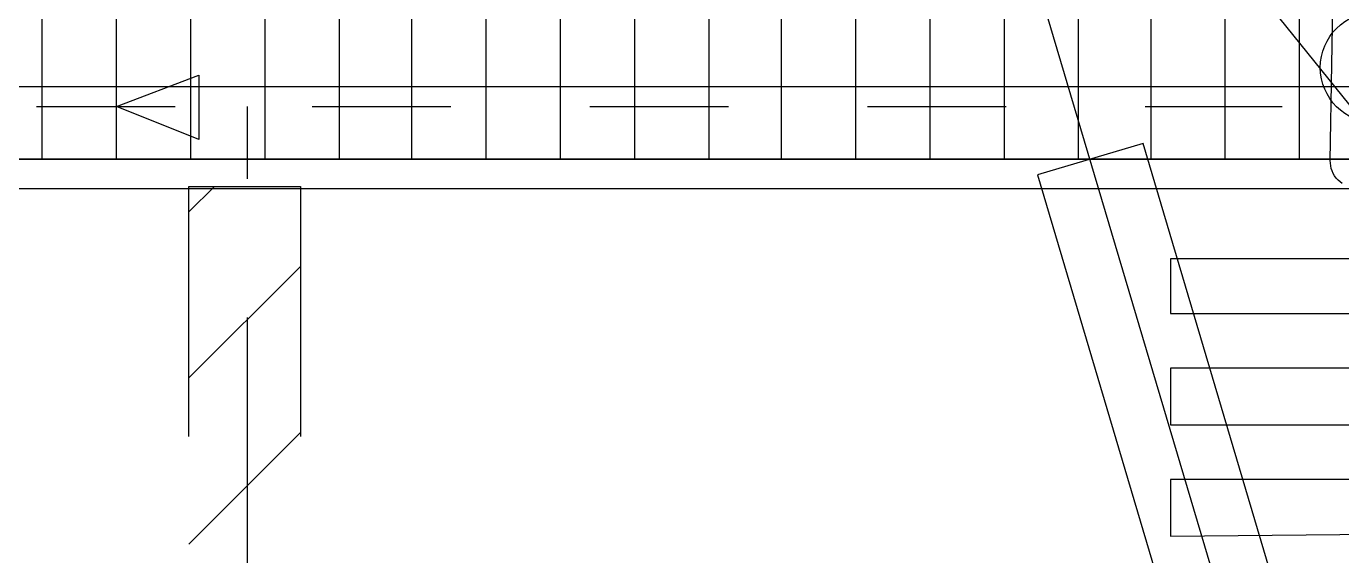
# Model space of a CAD drawing. Header units: metres. Extents: x 1 to 213, y 1 to 147.
# Drawn here: x 83.15 to 90.27, y 102.94 to 105.81 of the extents above; entities that cross this region are included whole.
import ezdxf

# ---------------------------------------------------------------- set-up
doc = ezdxf.new("R2010")
doc.units = ezdxf.units.M
doc.linetypes.add('DASHED', pattern=[1.524, 1.27, -0.254])
for name, color, linetype in [('00-BASE-ARQUITECTURA', 8, 'Continuous'), ('PJ-COPA-ADULTA', 8, 'DASHED'), ('PJ-SECANO', 30, 'Continuous')]:
    doc.layers.add(name, color=color, linetype=linetype)

msp = doc.modelspace()

# ---------------------------------------------------------------- linework, layer by layer
at = {"layer": '00-BASE-ARQUITECTURA'}
for points in [[(83.2343, 105.0924), (83.2343, 110.0878)], [(83.6365, 105.0924), (83.6365, 110.0878)], [(84.0387, 105.0924), (84.0387, 110.0878)], [(84.4409, 105.0924), (84.4409, 110.0772)], [(84.843, 105.0924), (84.843, 110.0454)], [(85.2346, 105.0924), (85.2346, 110.0031)], [(85.6368, 105.0924), (85.6368, 109.9396)], [(86.0389, 105.0924), (86.0389, 109.8655)], [(86.4411, 105.0924), (86.4411, 109.7703)], [(86.8433, 105.0924), (86.8433, 109.6539)], [(87.2348, 105.0924), (87.2348, 109.5269)], [(87.637, 105.0924), (87.637, 109.3787)], [(88.0392, 105.0924), (88.0392, 109.1988)], [(88.4413, 105.0924), (88.4413, 109.0083)], [(88.8435, 105.0924), (88.8435, 108.7966)], [(89.2351, 105.0924), (89.2351, 108.5532)], [(89.6373, 105.0924), (89.6373, 108.2886)], [(90.0394, 105.0924), (90.0394, 107.9923)], [(88.1344, 107.6854), (91.5423, 96.2024)], [(91.5634, 103.833), (88.526, 107.6007)], [(90.4416, 105.8862), (90.4416, 105.0924), (65.3379, 105.0924), (65.3379, 105.8862)], [(83.6365, 105.3782), (84.081, 105.5475), (84.081, 105.1983), (83.6365, 105.3782)], [(90.4416, 105.484), (65.3379, 105.484)], [(83.2026, 105.3782), (83.954, 105.3782)], [(83.2026, 105.3782), (83.954, 105.3782)], [(84.3456, 104.9866), (84.3456, 105.3782)], [(84.3456, 104.9866), (84.3456, 105.3782)], [(84.6949, 105.3782), (85.4463, 105.3782)], [(84.6949, 105.3782), (85.4463, 105.3782)], [(86.1977, 105.3782), (86.9491, 105.3782)], [(86.1977, 105.3782), (86.9491, 105.3782)], [(87.7005, 105.3782), (88.4519, 105.3782)], [(87.7005, 105.3782), (88.4519, 105.3782)], [(89.2033, 105.3782), (89.9442, 105.3782)], [(89.2033, 105.3782), (89.9442, 105.3782)], [(62.0994, 92.0644), (62.0994, 102.0974), (64.6818, 105.0924), (90.3887, 105.0924), (92.3889, 103.8119), (94.0505, 100.277)], [(84.0281, 104.8067), (84.1657, 104.9443)], [(84.0281, 103.5896), (84.0281, 104.9443), (84.6313, 104.9443)], [(84.0281, 104.8067), (84.1657, 104.9443)], [(84.0281, 103.5896), (84.0281, 104.9443), (84.6313, 104.9443)], [(84.6313, 104.9443), (84.6313, 103.5896)], [(84.6313, 104.9443), (84.6313, 103.5896)], [(62.2476, 92.0644), (62.2476, 102.0444), (64.7559, 104.9337), (90.3358, 104.9337), (92.2725, 103.706), (93.9129, 100.2135)], [(84.0281, 103.9071), (84.6313, 104.5104)], [(84.0281, 103.9071), (84.6313, 104.5104)], [(84.3456, 103.4838), (84.3456, 104.2352)], [(84.3456, 103.4838), (84.3456, 104.2352)], [(84.3456, 102.7218), (84.3456, 103.8436)], [(84.0281, 103.0075), (84.6313, 103.6108)], [(84.0281, 103.0075), (84.6313, 103.6108)]]:
    msp.add_lwpolyline(points, dxfattribs=at)
for points in [[(90.9708, 99.1764), (89.1928, 105.1771), (88.6213, 105.0078), (90.3993, 99.007)], [(89.3409, 104.5527), (89.3409, 104.2564), (90.4416, 104.2564), (90.4416, 104.5527)], [(89.3409, 103.96), (89.3409, 103.6531), (90.4416, 103.6531), (90.4416, 103.96)], [(89.3409, 103.3568), (89.3409, 103.0499), (90.4416, 103.0604), (90.4416, 103.3568)]]:
    msp.add_lwpolyline(points, close=True, dxfattribs=at)
at = {"layer": 'PJ-COPA-ADULTA'}
msp.add_circle((90.4515, 105.589), 0.3, dxfattribs=at)
at = {"layer": 'PJ-SECANO'}
msp.add_lwpolyline([(90.2698, 104.9603), (90.2581, 104.9693), (90.2474, 104.9793), (90.2376, 104.9904), (90.2291, 105.0024), (90.2217, 105.0151), (90.2156, 105.0286), (90.2109, 105.0425), (90.2076, 105.0568), (90.2057, 105.0715), (90.2052, 105.0862), (90.2493, 107.6879), (90.2493, 107.6879), (90.2503, 107.7028), (90.2528, 107.7176), (90.2567, 107.732), (90.262, 107.746), (90.2688, 107.7593)], dxfattribs=at)

doc.saveas('drawing.dxf')
